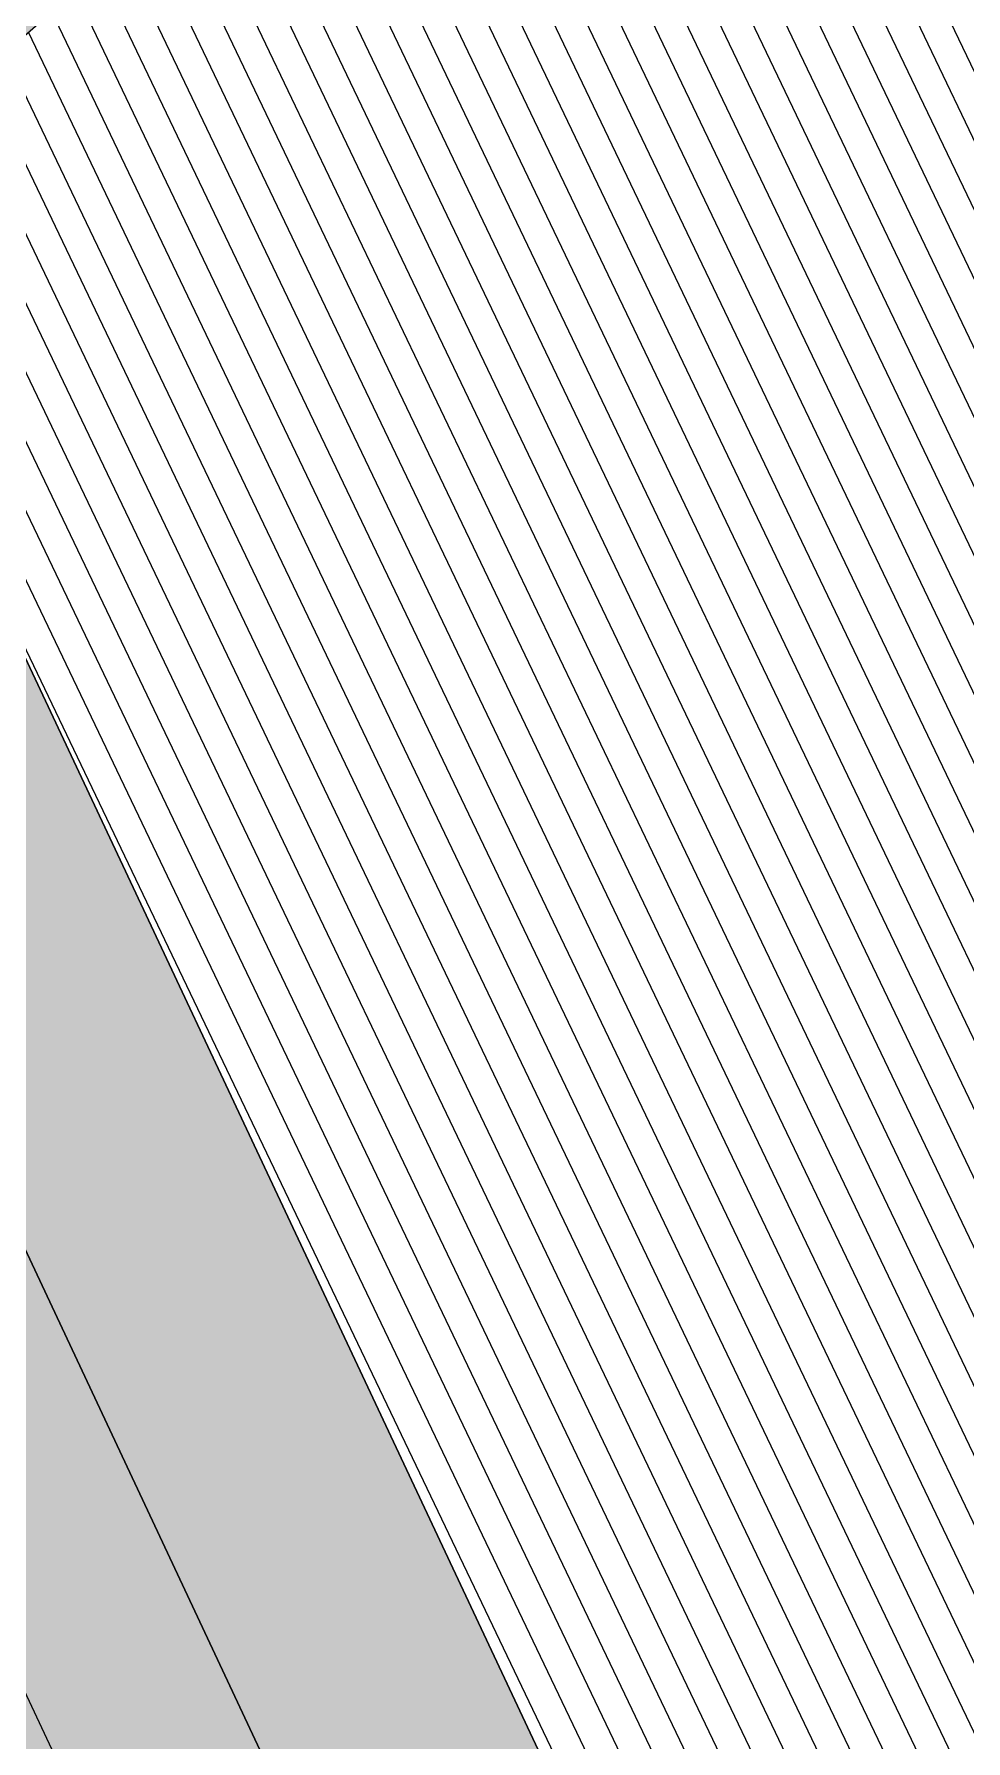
# Model space of a CAD drawing. Header units: metres. Extents: x 678805 to 1359287, y 2747329 to 5497370.
# Drawn here: x 679490.71 to 679491.453, y 2747420.459 to 2747421.82 of the extents above; entities that cross this region are included whole.
import ezdxf

# ---------------------------------------------------------------- set-up
doc = ezdxf.new("R2010")
doc.units = ezdxf.units.M
doc.layers.add('02-L-Waterfeatures 01', color=7, linetype='Continuous', true_color=0x4da6ff)
doc.layers.add('XREF_MON_WATERFEATURE$0$EIT_3 TR sorra', color=7, linetype='Continuous', true_color=0xd8ceb0)
doc.layers.add('XREF_MON_WATERFEATURE$0$00_Aux', color=6, linetype='Continuous', plot=False)
for name, color, linetype, lineweight, true_color in [('XREF_MON_WATERFEATURE$0$02-L-projecció', 7, 'Continuous', 5, 0x636363), ('XREF_MON_WATERFEATURE$0$3-TR grava', 7, 'Continuous', 5, 0x666666), ('XREF_MON_WATERFEATURE$0$3-TR tot_u', 7, 'Continuous', 5, 0x787878)]:
    doc.layers.add(name, color=color, linetype=linetype, lineweight=lineweight, true_color=true_color)
doc.layers.add('XREF_MON_WATERFEATURE$0$3-TR terra compactada', color=45, linetype='Continuous', lineweight=0)
doc.layers.add('XREF_MON_WATERFEATURE$0$3-TR Tot-u', color=37, linetype='Continuous', lineweight=0)

# ---------------------------------------------------------------- blocks, each defined once
blk = doc.blocks.new('XREF_MON_WATERFEATURE$0$Font')
at = {"layer": 'XREF_MON_WATERFEATURE$0$3-TR grava'}
h = blk.add_hatch(dxfattribs=at)
h.set_pattern_fill('GRAVEL', color=256, scale=0.002499999999999999, angle=-65.4594079214056)
h.set_pattern_definition([(162.5533795785944, (0.07675311574712396, -0.01521603530272841), (-0.7308664413105133, 0.2247454003224839), [0.008543035999999997, -0.8457620909891246]), (119.5103330785944, (0.06860307231545448, -0.01265468215569854), (0.3742512880765164, -0.6667924889896533), [0.01466011799999999, -1.451351222338099]), (67.05103917859438, (0.06138178613036871, 0.0001035290770232677), (-0.3716630592082972, -0.8677521653213357), [0.01033703799999999, -1.023368069852499]), (201.8142810785943, (0.03665497759357095, 0.01603795075789094), (1.181651354603073, 0.469715154284662), [0.01335011299999999, -1.321660935643449]), (227.3742462585944, (0.02426082640886307, 0.01107705943286419), (0.5612966858302837, 0.6053067655956633), [0.01309084249999999, -1.295995193633599]), (291.8142810785944, (0.01539560640230775, 0.001444899011403322), (-0.469715154284662, 1.181651354603073), [0.01335011299999999, -1.321660935643449]), (332.2348325485944, (0.02035649726167321, -0.01094925310462713), (-0.9205000676641384, 0.4871907998209969), [0.01765484149999998, -1.747827882856174]), (6.795920448594384, (0.03597862459719181, -0.01917373295873404), (1.455422802273856, 0.1758798357438445), [0.01666798799999999, -1.650131415047624]), (55.97015769859441, (0.05252950917929411, -0.01720135472714901), (0.539938702261213, 0.8049723273507521), [0.01339532499999999, -1.3261386424678]), (109.7769503785944, (0.0600258712656796, -0.006100017577409744), (0.2323495932458332, -0.6617765230940461), [0.01529283199999999, -0.7493484237499994]), (156.9380298785944, (0.05485139926895499, 0.008290790021419525), (-0.9518899865877168, 0.4030529784458049), [0.01977694799999999, -1.957919312804424]), (73.35466690859441, (0.06218755058944225, -0.04141202033497393), (0.1619655624356715, 0.5625907985248244), [0.006750113499999993, -0.6682641456085994]), (106.0098264785943, (0.06412110570818186, -0.03494473407045007), (0.2273336257813093, -0.8036782145792248), [0.01284204949999999, -1.271365974925999]), (159.5405920785944, (0.06057923147454858, -0.02260074159130454), (-0.05776387016626403, -0.02637395122873604), [0.008980233499999992, -0.08082232771069993]), (137.7391825885944, (0.06566471932455897, -0.01539239659905434), (0.2473974964595234, -0.2360714483909446), [0.004836032999999997, -0.4787655592223496]), (226.3420015685944, (0.06208562664687634, -0.0121401441283524), (0.1469176592604953, 0.1368857238627072), [0.006839140499999997, -0.3351188247499998]), (325.5043486085944, (0.05736419791355729, -0.01708809426054358), (0.1946495940143111, -0.120543708048443), [0.01110799149999999, -0.3591574538227498]), (96.10564325859436, (0.06651903875172138, -0.02337901899591088), (-0.005015967701359904, -0.1419016915615013), [0.008032178499999994, -0.1927724529206999]), (310.9301324125944, (0.04678873484954238, 0.02136290050111711), (0.4370311227861184, -0.498516847976386), [0.01125219999999999, -1.113970666813474]), (4.886768018594397, (0.05416050087660551, 0.01286174030974507), (-0.7408983767459328, -0.05905798282647828), [0.009439973499999992, -0.9345553919549993]), (227.7391825885943, (0.078071812633425, -0.01810422888956964), (0.236071448391113, 0.2473974964597082), [0.00967200249999999, -0.4739295897223496]), (278.1510517485945, (0.07156730815768242, -0.02526241401210427), (-0.09044790183450202, 0.6567605553424388), [0.0112522, -1.113970666813499]), (273.9845468585944, (0.01097513549029827, 0.005011050729081035), (-0.01634201581114439, 0.3415672532887591), [0.01085087999999998, -0.5316933578276493]), (229.3157326785944, (0.01172913517802954, -0.00581360561773181), (0.5035328153719132, 0.5789328146197837), [0.009091802999999992, -0.9000898345179994]), (1.34200156859438, (0.02057168260216713, -0.04505581874400377), (0.3415672532877387, 0.01634201583260717), [0.009672002499999988, -0.4739295897223495]), (311.8946167185944, (0.03024106100201607, -0.04482929804362357), (-0.5739168466802447, 0.6454345072093444), [0.0106445685, -1.053809399504999]), (3.984546858594381, (0.007648445665836334, -0.01675152266398072), (-0.3415672532888743, -0.01634201580877165), [0.005425439999999993, -0.5371187978276494]), (35.85052455259439, (0.01898924540728331, -0.04158998653292656), (0.204681529436305, 0.1632596750812058), [0.003237864999999996, -0.3205498741131497]), (100.5043486105944, (0.02161369891837239, -0.0396936503238976), (0.02135798351994013, -0.1996655617274969), [0.01309084249999999, -0.2487263647267248]), (120.5495980385944, (0.01922710193321109, -0.02682217885740101), (0.321503382482428, -0.5512647504169874), [0.01213167499999999, -1.201034121583424]), (238.2306596085944, (0.05216545006260276, -0.01946174958720803), (0.08915378909610927, 0.1105117726299222), [0.009158096999999995, -0.2197944089919999]), (287.6978186685944, (0.04734370112419128, -0.02724773343652487), (0.3328294306101221, -1.034733695266432), [0.01598891899999997, -1.582900226625773]), (355.4859879785943, (0.05220427270978689, -0.04247991973534226), (-0.5098428960780156, 0.04643782207191866), [0.006537705999999996, -0.6472348079527495]), (24.54059207859437, (0.05872171837836504, -0.0429944577626884), (0.03138991893752502, 0.08413782139499214), [0.003809999999999997, -0.05968999999999995]), (54.7970292385944, (0.02043254021555185, -0.02487568277865648), (-0.2988512862779227, -0.4156731392452753), [0.008821673999999996, -0.8733485193299996]), (342.5533795785944, (0.02551802806556225, -0.01766733778640628), (0.730866441309711, -0.2247454003250359), [0.01708607199999999, -0.8372190549891244]), (294.5405920785944, (0.04181811213493347, -0.02279004384763539), (0.08413782139499214, -0.03138991893752502), [0.01650999999999999, -0.04698999999999998]), (259.8454385785944, (0.04867534060031176, -0.03780865063890815), (-0.1406075784639759, -0.7622563603398058), [0.01004023899999999, -0.9939829181034995]), (188.5951961785943, (0.04690520465373993, -0.04769160877913237), (-0.257429431892943, -0.04773193475317565), [0.009245726999999995, -0.4530412509692998]), (142.1865674385944, (0.03776330500841141, -0.04907340742647648), (-1.078743774950315, 0.8337740209468909), [0.01505362749999999, -1.490311610573449]), (109.9666708185944, (0.02587074972689152, -0.03984412946738303), (-0.2850974958072774, 0.7773042633900631), [0.01592573649999998, -1.576646161405999])])
h.paths.add_polyline_path([(1.701576263643801, -4.460021034348756), (0.9308232595212758, -4.460019484162331), (1.392239173408598, -6.090021080803126), (1.701573131140321, -6.090021080803126)])
h.paths.add_polyline_path([(1.624966079834849, -5.91974325850606, -1), (1.560253381729126, -6.055066082626581, -1)], flags=16)
at = {"layer": 'XREF_MON_WATERFEATURE$0$3-TR terra compactada'}
h = blk.add_hatch(dxfattribs=at)
h.set_pattern_fill('LINE', color=256, scale=0.0075, style=0)
h.set_pattern_definition([(1.590277340731758e-14, (-1.593001680448651, -7.350061897188425), (0, 0.0238125), [])])
h.paths.add_polyline_path([(-1.508667595218867, -4.250939326127991), (-1.508447191212326, -6.704957016278058), (6.136759905610234, -6.704957016278058), (6.135588984936476, -5.109001578297466), (5.855858366005123, -5.107042916119099), (5.777410773560405, -4.906426052562892), (2.851725396700203, -4.883444252656773), (2.851790635846555, -6.090015882160515), (2.851790635846555, -6.44001635722816), (0.3015535152517259, -6.44002101290971), (0.3017738847993314, -6.090021013282239), (1.392239173408598, -6.090021080803126), (0.8764049969613552, -4.267781088594347)])
at = {"layer": 'XREF_MON_WATERFEATURE$0$3-TR Tot-u'}
h = blk.add_hatch(dxfattribs=at)
h.set_pattern_fill('EARTH', color=256, scale=0.005, angle=-84.07414778341365)
h.set_pattern_definition([(275.9258522165863, (0, -5.240000000223517), (0.0348582512672567, -0.02830242601949161), [0.03175, -0.03175]), (275.9258522165863, (0.01184262707829475, -5.23877078294754), (0.0348582512672567, -0.02830242601949161), [0.03175, -0.03175]), (275.9258522165863, (0.02368525415658951, -5.237541565671563), (0.0348582512672567, -0.02830242601949161), [0.03175, -0.03175]), (5.925852216586342, (0.02804253622889519, -5.241079369327053), (0.02830242601949161, 0.0348582512672567), [0.03174999999999995, -0.03174999999999995]), (5.925852216586342, (0.02927175257354975, -5.252921996172518), (0.02830242601949161, 0.0348582512672567), [0.03174999999999995, -0.03174999999999995]), (5.925852216586342, (0.03050097078084946, -5.264764622785151), (0.02830242601949161, 0.0348582512672567), [0.03174999999999995, -0.03174999999999995])])
h.paths.add_polyline_path([(-1.508667595218867, -4.250939326127991), (0.8764049969613552, -4.267781088594347), (0.9308232595212758, -4.460019484162331), (1.701575445476919, -4.460021034348756), (1.70157668646425, -4.240018244367093), (1.076404489111155, -4.240017043426633), (1.02797640953213, -4.068939619231969), (-1.314310426358134, -4.050945227965713), (-1.291731706354767, -4.10112016252242), (-1.508667594753206, -4.099453574046493)])
at = {"layer": 'XREF_MON_WATERFEATURE$0$3-TR tot_u'}
h = blk.add_hatch(dxfattribs=at)
h.set_pattern_fill('AR-CONC', color=256, scale=0.0002499999999999998, angle=90.27678088138283)
h.set_pattern_definition([(158.5528234916038, (-44.29588849237189, 27.28870048653334), (-0.01071414020334408, 0.04444703537656459), [0.004762499999999992, -0.05238749999999993]), (103.5528234916037, (-44.29588849237189, 27.28870048653334), (-0.042478511822929, -0.02355052202099123), [0.003809999999999991, -0.04191014604249987]), (209.0042681916038, (-44.2967813340947, 27.29240439366549), (-0.05319265014223656, 0.02089651386113734), [0.004047502199999994, -0.04452256114999994]), (154.7370234916037, (-44.3079284816049, 27.28465961525217), (-0.01159854796105582, 0.06759205884945055), [0.007143749999999993, -0.07858124999999992]), (205.1883811016037, (-44.30889503285289, 27.29029227979481), (-0.07752613342460271, 0.03658516449488299), [0.006071255784999993, -0.0667839020399999]), (99.73697466160382, (-44.3079284816049, 27.28465961525217), (-0.07752613342278558, 0.036585164499046), [0.005714991767499992, -0.06286493297999987]), (129.5528234916038, (-44.30693892017007, 27.29168982687406), (0.01217751511735448, 0.04406843003303179), [0.004762499999999994, -0.05238749999999995]), (74.55282349160389, (-44.30693892017007, 27.29168982687406), (-0.04856998646426809, -3.622266203678892e-06), [0.003809999999999993, -0.0419099999999999]), (180.0042684916038, (-44.30592412641272, 27.2953621968627), (-0.03639247154533939, 0.04406480761108346), [0.004047502199999996, -0.04452248439999996]), (146.0528234916038, (-44.29588849237189, 27.28870048653334), (-0.02028587552938745, -0.005993882991116795), [0, -0.04140199999999992, 0, -0.04254499999999992, 0, -0.04206874999999992]), (116.0528234916039, (-44.29588849237189, 27.28870048653334), (-0.02905871588294157, 0.007867938773241597), [0, -0.02425699999999995, 0, -0.04044949999999991, 0, -0.01603374999999996]), (76.05282349160386, (-44.29138292139396, 27.27527589770034), (-0.009427757665139926, 0.03259170348029379), [0, -0.01587499999999994, 0, -0.04952999999999987, 0, -0.06572249999999975]), (66.05282349160387, (-44.28936248552054, 27.26925590308383), (-0.01780916575072015, 0.03308521069580599), [0, -0.02063749999999997, 0, -0.03289299999999995, 0, -0.04667249999999994])])
h.paths.add_polyline_path([(-1.314310426358134, -4.050945227965713), (1.02797640953213, -4.068939619231969), (1.199709311127663, -3.920254515949637), (-1.350574633572251, -3.900662205182016), (-1.350574634037912, -3.970358102116734)])
at = {"layer": 'XREF_MON_WATERFEATURE$0$EIT_3 TR sorra'}
h = blk.add_hatch(dxfattribs=at)
h.set_pattern_fill('ANSI36', color=256, scale=0.001075000000000009, angle=-1.014200710357327, style=0, double=1)
h.set_pattern_definition([(62.26184189986371, (23.781633855775, 244.1828092257492), (-0.0002408934136971137, 0.006875154421345005), [0.008532812500000072, -0.001706562500000015, 0, -0.001706562500000015])])
h.paths.add_polyline_path([(-1.350574633572251, -3.900662205182016), (1.199709310662001, -3.92025451362133), (1.199943121057004, -3.890255343168974), (-1.350574634037912, -3.870358099695295)])
at = {"layer": 'XREF_MON_WATERFEATURE$0$00_Aux'}
blk.add_lwpolyline([(-1.508667595218867, -4.250939326127991), (0.8764049969613552, -4.267781088594347), (0.9308232595212758, -4.460019484162331), (1.701575445476919, -4.460021034348756), (1.70157668646425, -4.240018244367093), (1.076404489111155, -4.240017043426633), (1.02797640953213, -4.068939619231969), (-1.314310426358134, -4.050945227965713), (-1.291731706354767, -4.10112016252242), (-1.508667594753206, -4.099453574046493)], close=True, dxfattribs=at)
at = {"layer": 'XREF_MON_WATERFEATURE$0$02-L-projecció'}
for points in [[(-1.350574634037912, -3.900662205182016), (1.199709313455969, -3.920254514086992)], [(-1.314310426358134, -4.050945227965713), (1.02797640953213, -4.068939619231969)]]:
    blk.add_lwpolyline(points, dxfattribs=at)
blk.add_lwpolyline([(-1.508667595218867, -4.250939326127991), (-1.508447191212326, -6.704957016278058), (6.136759905610234, -6.704957016278058), (6.135588984936476, -5.109001578297466), (5.855858366005123, -5.107042916119099), (5.777410773560405, -4.906426052562892), (2.851725396700203, -4.883444252656773), (2.851790635846555, -6.090015882160515), (2.851790635846555, -6.44001635722816), (0.3015535152517259, -6.44002101290971), (0.3017738847993314, -6.090021013282239), (1.392239173408598, -6.090021080803126), (0.8764049969613552, -4.267781088594347)], close=True, dxfattribs=at)
blk = doc.blocks.new('XREF_MON_WATERFEATURE')
at = {"rotation": 115.5575828960451}
blk.add_blockref('XREF_MON_WATERFEATURE$0$Font', (679487.0654881514, 2747419.041906541), dxfattribs=at)

msp = doc.modelspace()

# ---------------------------------------------------------------- block references
at = {"layer": '02-L-Waterfeatures 01', "color": 18, "true_color": 0x000000}
msp.add_blockref('XREF_MON_WATERFEATURE', (0, 0), dxfattribs=at)

doc.saveas('drawing.dxf')
